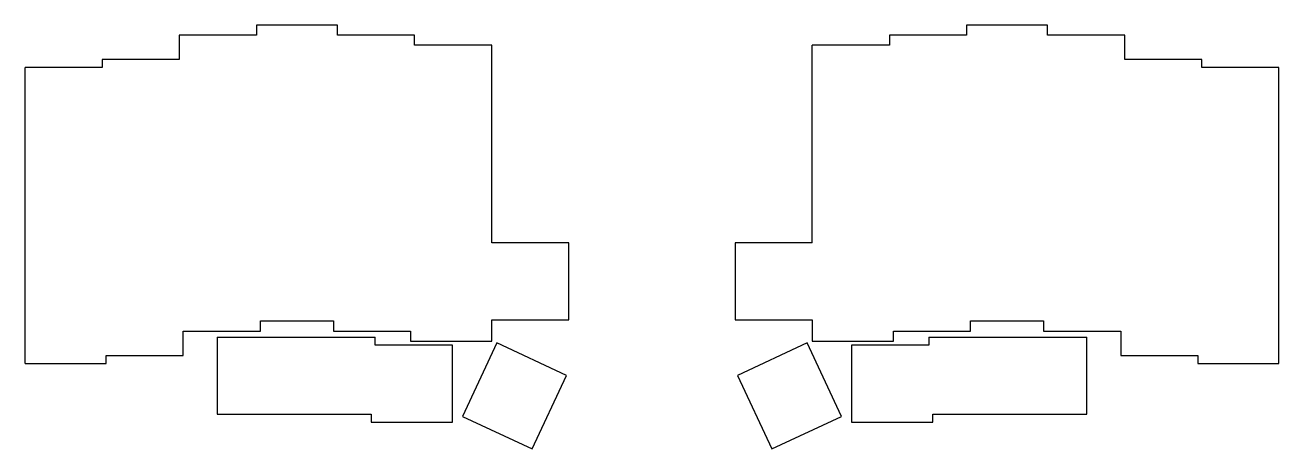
# Model space of a CAD drawing. Header units: millimetres. Extents: x 90 to 399, y -131 to -26.
import ezdxf

# ---------------------------------------------------------------- set-up
doc = ezdxf.new("R2010")
doc.units = ezdxf.units.MM

msp = doc.modelspace()

# ---------------------------------------------------------------- linework, layer by layer
for p, q in [((167, -26), (147, -26)), ((147, -26), (147, -28.5)), ((167, -28.5), (167, -26)), ((342, -26), (322, -26)), ((322, -26), (322, -28.5)), ((342, -28.5), (342, -26)), ((147, -28.5), (128, -28.5)), ((128, -28.5), (128, -34.5)), ((186, -28.5), (167, -28.5)), ((186, -31), (186, -28.5)), ((322, -28.5), (303, -28.5)), ((303, -28.5), (303, -31)), ((361, -28.5), (342, -28.5)), ((361, -34.5), (361, -28.5)), ((205, -31), (186, -31)), ((205, -79.75), (205, -31)), ((284, -79.75), (284, -31)), ((303, -31), (284, -31)), ((90, -109.5), (90, -36.5)), ((109, -36.5), (90, -36.5)), ((128, -34.5), (109, -34.5)), ((109, -34.5), (109, -36.5)), ((380, -34.5), (361, -34.5)), ((380, -36.5), (380, -34.5)), ((399, -36.5), (380, -36.5)), ((399, -109.5), (399, -36.5)), ((224, -79.75), (205, -79.75)), ((224, -98.75), (224, -79.75)), ((284, -79.75), (265, -79.75)), ((265, -79.75), (265, -98.75)), ((205, -104), (205, -98.75)), ((205, -98.75), (224, -98.75)), ((265, -98.75), (284, -98.75)), ((284, -98.75), (284, -104)), ((129, -107.5), (129, -101.5)), ((129, -101.5), (148, -101.5)), ((148, -101.5), (148, -99)), ((148, -99), (166, -99)), ((166, -99), (166, -101.5)), ((166, -101.5), (185, -101.5)), ((185, -101.5), (185, -104)), ((304, -101.5), (323, -101.5)), ((304, -104), (304, -101.5)), ((323, -99), (341, -99)), ((323, -101.5), (323, -99)), ((341, -99), (341, -101.5)), ((341, -101.5), (360, -101.5)), ((360, -101.5), (360, -107.5)), ((137.3, -103), (176.3, -103)), ((137.3, -103), (137.3, -122)), ((176.3, -105), (176.3, -103)), ((195.3, -105), (176.3, -105)), ((185, -104), (205, -104)), ((195.3, -124), (195.3, -105)), ((206.22, -104.42), (197.76, -122.55)), ((223.44, -112.45), (206.22, -104.42)), ((282.78, -104.42), (265.56, -112.45)), ((291.24, -122.55), (282.78, -104.42)), ((284, -104), (304, -104)), ((312.7, -105), (293.7, -105)), ((293.7, -105), (293.7, -124)), ((312.7, -103), (351.7, -103)), ((312.7, -103), (312.7, -105)), ((351.7, -122), (351.7, -103)), ((110, -109.5), (110, -107.5)), ((110, -107.5), (129, -107.5)), ((360, -107.5), (379, -107.5)), ((379, -107.5), (379, -109.5)), ((90, -109.5), (110, -109.5)), ((379, -109.5), (399, -109.5)), ((214.98, -130.58), (223.44, -112.45)), ((265.56, -112.45), (274.02, -130.58)), ((137.3, -122), (175.3, -122)), ((175.3, -122), (175.3, -124)), ((197.76, -122.55), (214.98, -130.58)), ((274.02, -130.58), (291.24, -122.55)), ((313.7, -122), (351.7, -122)), ((313.7, -124), (313.7, -122)), ((175.3, -124), (195.3, -124)), ((293.7, -124), (313.7, -124))]:
    msp.add_line(p, q)

doc.saveas('drawing.dxf')
